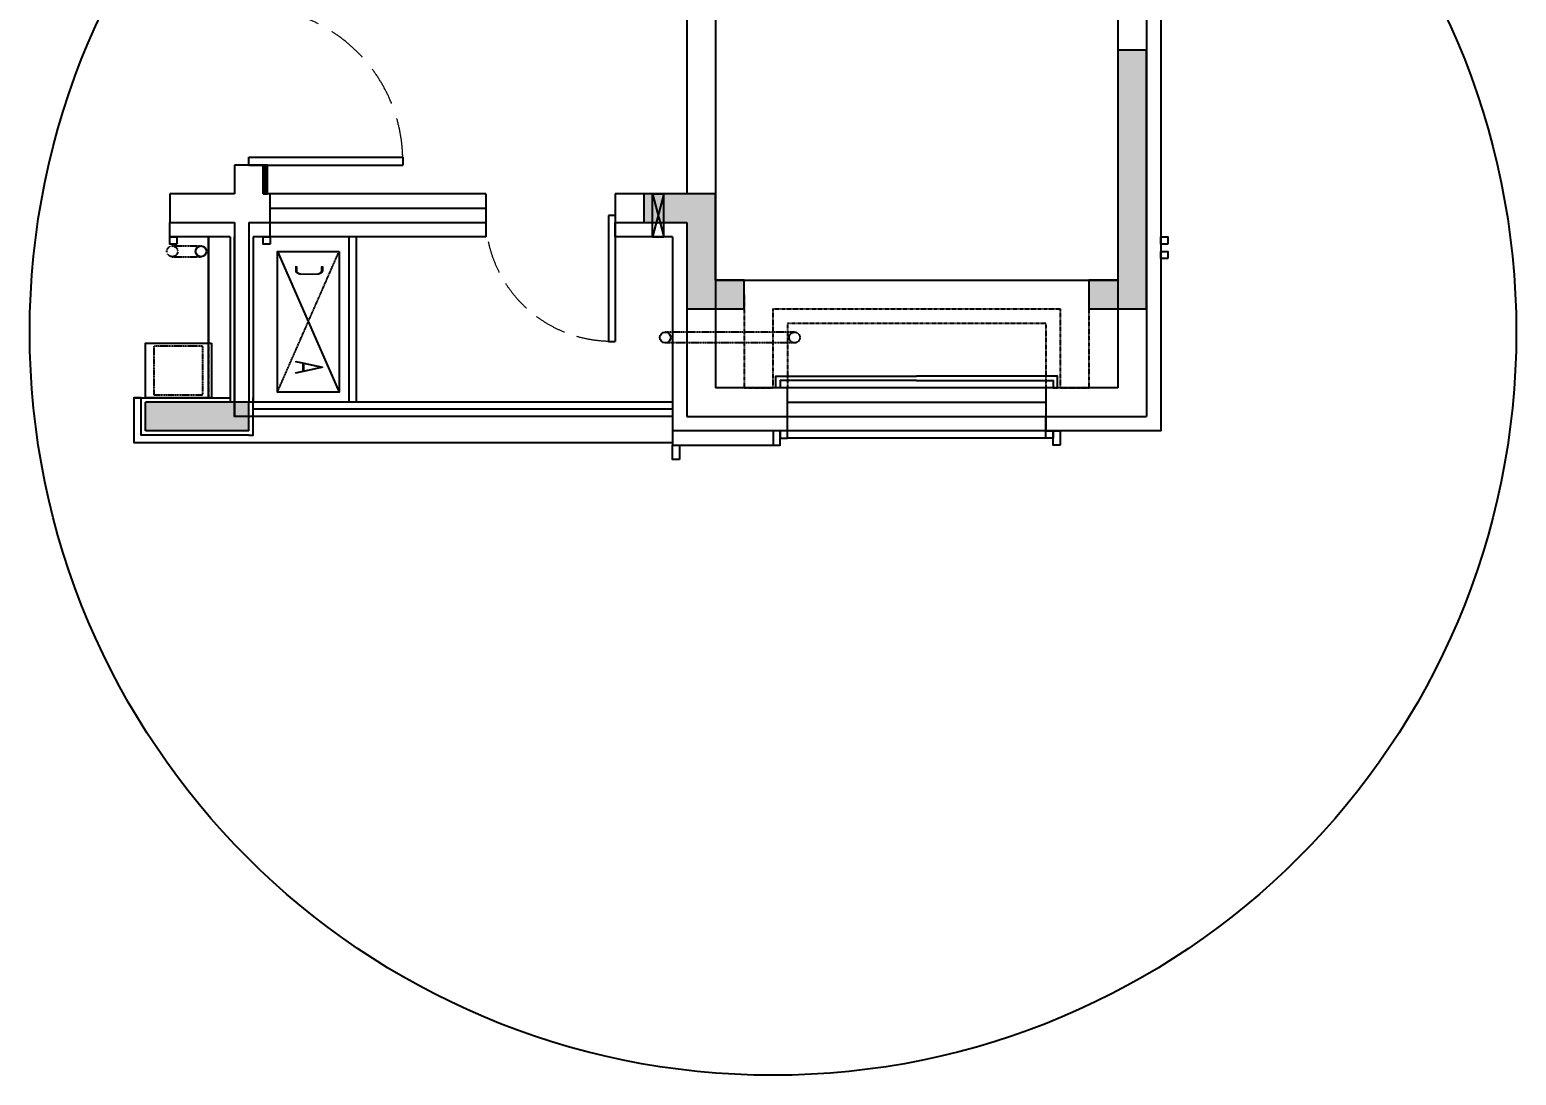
# Model space of a CAD drawing. Header units: millimetres. Extents: x -28014 to 297841, y -81741 to 47579.
# Drawn here: x 287491 to 297841, y -55374 to -48093 of the extents above; entities that cross this region are included whole.
import ezdxf

# ---------------------------------------------------------------- set-up
doc = ezdxf.new("R2010")
doc.units = ezdxf.units.MM
doc.header["$MEASUREMENT"] = 0
doc.linetypes.add('__DASH', pattern=[0.35, 0.25, -0.1])
doc.linetypes.add('DASH', pattern=[0.35, 0.25, -0.1])
for name, color, linetype in [('A-墙体-面层', 6, 'Continuous'), ('A-楼面-下部', 23, 'Continuous'), ('A-楼面-装饰', 41, 'Continuous'), ('A-注释-填充', 8, 'Continuous'), ('A-立面-填充2', 32, 'Continuous'), ('A-结构-墙体', 171, 'Continuous'), ('A-给排水-设备', 132, 'Continuous'), ('AR9-剪力墙（柱）填充', 250, 'Continuous'), ('AR9-剪力墙（柱）线', 6, 'Continuous'), ('AR9-墙线', 160, 'Continuous'), ('AR9-建筑幕墙（窗）', 12, 'Continuous'), ('AR9-阳台栏杆（天花隐）', 12, 'Continuous'), ('FC-平面高差线', 144, 'Continuous'), ('FF-活动家具', 51, 'Continuous'), ('FF-门', 20, 'Continuous'), ('FF-门套', 20, 'Continuous'), ('SURFACE', 6, 'Continuous'), ('装饰', 152, 'Continuous')]:
    doc.layers.add(name, color=color, linetype=linetype)
doc.layers.add('A-注释-参考', color=242, linetype='Continuous', plot=False)
doc.styles.add('DADRI-HZ', font='hzs.shx', dxfattribs={"width": 0.7, "bigfont": 'hztxt.shx'})

# ---------------------------------------------------------------- blocks, each defined once
blk = doc.blocks.new('nfdgfxb')
at = {"layer": 'AR9-墙线', "ltscale": 0.5}
blk.add_lwpolyline([(34, 300), (114, 300), (34, 0), (114, 0), (114, 300), (34, 300), (114, 0), (34, 0), (34, 300)], dxfattribs=at)
blk = doc.blocks.new('双机上下布置')
blk.add_lwpolyline([(980, 0), (0, 0), (0, -430), (980, -430)], close=True)
at = {"linetype": 'DASH', "ltscale": 0.5}
blk.add_lwpolyline([(0, -430), (980, 0)], dxfattribs=at)
blk.add_lwpolyline([(980, -430), (0, 0)])
at = {"style": 'DADRI-HZ', "width": 0.7}
for s, p in [('A', (119, -309)), ('C', (802, -309))]:
    blk.add_text(s, height=200, dxfattribs=at).set_placement(p)
blk = doc.blocks.new('$DorLib2D$00000001')
for p, q in [((0.45, 0.975), (0.5, 0.975)), ((0.45, 0), (0.45, 0.975)), ((0.5, 0), (0.5, 0.975)), ((0.5, 0), (0.45, 0))]:
    blk.add_line(p, q)
at = {"color": 8, "linetype": '__DASH', "lineweight": 13}
blk.add_arc((0.475, 0), 0.975, 91.46928, 180, dxfattribs=at)
blk = doc.blocks.new('$WINLIB2D$00000001')
at = {"color": 0}
for points in [[(-0.5, 0.5), (-0.5, -0.5)], [(-0.5, 0.5), (0.5, 0.5)], [(0.5, -0.5), (0.5, 0.5)], [(0.5, 0.1667), (-0.5, 0.1667)], [(0.5, -0.1667), (-0.5, -0.1667)], [(-0.5, -0.5), (0.5, -0.5)]]:
    blk.add_lwpolyline(points, dxfattribs=at)
blk = doc.blocks.new('$LinePat$岩棉板')
at = {"color": 0}
for p, q in [((0, -17), (12, -67)), ((12, -67), (24, -17))]:
    blk.add_line(p, q, dxfattribs=at)
for centre, start, end in [((12, -17), 0, 180), ((0, -67), 270, 0), ((24, -67), 180, 270)]:
    blk.add_arc(centre, 12, start, end, dxfattribs=at)
at = {"layer": 'Defpoints'}
blk.add_point((0, 0), dxfattribs=at)
at = {"layer": 'Defpoints', "color": 0}
blk.add_point((24, -84), dxfattribs=at)

msp = doc.modelspace()

# ---------------------------------------------------------------- hatches: boundary and pattern name
at = {"layer": 'AR9-剪力墙（柱）填充'}
for points in [[(294866.112, -50036.191), (295266.112, -50036.191), (295266.112, -48236.191), (295066.112, -48236.191), (295066.112, -49836.191), (294866.112, -49836.191)], [(292466.111, -50036.191), (292466.111, -49836.191), (292266.111, -49836.191), (292266.111, -49236.191), (291766.111, -49236.191), (291766.111, -49436.191), (292066.111, -49436.191), (292066.111, -50036.191)], [(289016.111, -50686.192), (288296.111, -50686.191), (288296.111, -50886.191), (289016.111, -50886.192)]]:
    msp.add_hatch(color=256, dxfattribs=at).paths.add_polyline_path(points)

# ---------------------------------------------------------------- linework, layer by layer
at = {"layer": 'A-墙体-面层', "ltscale": 0.01}
msp.add_lwpolyline([(289116.111, -49236.191), (289146.111, -49236.191), (289146.111, -49036.191), (289116.111, -49036.191)], dxfattribs=at)
at = {"layer": 'A-楼面-下部', "ltscale": 0.01}
msp.add_lwpolyline([(288736.112, -49536.191), (288736.112, -50276.192)], dxfattribs=at)
at = {"layer": 'A-楼面-下部'}
msp.add_lwpolyline([(292266.111, -49836.191), (295066.111, -49836.191)], dxfattribs=at)
at = {"layer": 'A-楼面-装饰', "ltscale": 0.01}
msp.add_lwpolyline([(294566.112, -50936.191), (292766.112, -50936.191)], dxfattribs=at)
at = {"layer": 'A-注释-参考', "ltscale": 0.01}
msp.add_lwpolyline([(292716.112, -50986.191), (292716.112, -50886.191), (292666.112, -50886.191), (292666.112, -50986.191), (292716.112, -50986.191)], dxfattribs=at)
at = {"layer": 'A-注释-填充', "linetype": '__DASH', "ltscale": 0.5}
msp.add_lwpolyline([(288736.112, -50276.192), (288736.112, -50656.191)], dxfattribs=at)
at = {"layer": 'A-立面-填充2', "ltscale": 0.25}
msp.add_lwpolyline([(288756.111, -50276.192), (288756.111, -50656.192), (288296.111, -50656.191), (288296.111, -50276.191)], close=True, dxfattribs=at)
at = {"layer": 'A-立面-填充2', "linetype": 'DASH', "ltscale": 0.25}
msp.add_lwpolyline([(288356.111, -50296.191), (288356.111, -50636.191), (288696.111, -50636.191), (288696.111, -50296.191)], close=True, dxfattribs=at)
at = {"layer": 'A-结构-墙体', "linetype": '__DASH'}
msp.add_lwpolyline([(291966.111, -50686.191), (288916.111, -50686.191), (288916.111, -50786.191)], dxfattribs=at)
at = {"layer": 'A-给排水-设备', "linetype": '__DASH', "ltscale": 0.1}
for points in [[(288483.612, -49598.691), (288683.612, -49598.691)], [(288483.612, -49673.691), (288683.612, -49673.691)], [(292815.939, -50198.692), (291916.169, -50198.692)], [(292816.111, -50273.691), (291916.227, -50273.691)]]:
    msp.add_lwpolyline(points, dxfattribs=at)
msp.add_circle((288483.612, -49636.191), 37.5, dxfattribs=at)
at = {"layer": 'A-给排水-设备'}
for centre in [(288683.612, -49636.191), (291916.111, -50236.191)]:
    msp.add_circle(centre, 37.5, dxfattribs=at)
at = {"layer": 'A-给排水-设备', "linetype": 'DASH', "ltscale": 0.5}
msp.add_circle((292816.111, -50236.191), 37.5, dxfattribs=at)
at = {"layer": 'AR9-剪力墙（柱）线'}
for p, q in [((295266.112, -48236.191), (295066.112, -48236.191)), ((295066.112, -48236.191), (295066.112, -49836.191)), ((295266.112, -50036.191), (295266.112, -48236.191)), ((292266.111, -49236.191), (291766.111, -49236.191)), ((291766.111, -49236.191), (291766.111, -49436.191)), ((292266.111, -49836.191), (292266.111, -49236.191)), ((291766.111, -49436.191), (292066.111, -49436.191)), ((292066.111, -49436.191), (292066.111, -50036.191)), ((292466.111, -49836.191), (292266.111, -49836.191)), ((292466.111, -50036.191), (292466.111, -49836.191)), ((295066.112, -49836.191), (294866.112, -49836.191)), ((294866.112, -49836.191), (294866.112, -50036.191)), ((292066.111, -50036.191), (292466.111, -50036.191)), ((294866.112, -50036.191), (295266.112, -50036.191)), ((289016.111, -50686.192), (288296.111, -50686.191)), ((288296.111, -50886.191), (288296.111, -50686.191)), ((289016.111, -50886.192), (289016.111, -50686.192)), ((289016.111, -50886.192), (288296.111, -50886.191))]:
    msp.add_line(p, q, dxfattribs=at)
at = {"layer": 'AR9-墙线'}
for p, q in [((292066.111, -46236.191), (292066.111, -49236.191)), ((295266.111, -46336.191), (295266.111, -50786.191)), ((292266.111, -46436.191), (292266.111, -49336.191)), ((295066.111, -46436.191), (295066.111, -50586.191)), ((289116.111, -49036.191), (288916.111, -49036.191)), ((288916.111, -49036.191), (288916.111, -49236.191)), ((289116.111, -49236.191), (289116.111, -49036.191)), ((288916.111, -49236.191), (288466.112, -49236.191)), ((288466.112, -49236.191), (288466.112, -49436.191)), ((289166.111, -49236.191), (289116.111, -49236.191)), ((289166.111, -49436.191), (289166.111, -49236.191)), ((292066.111, -49236.191), (291566.111, -49236.191)), ((291566.111, -49236.191), (291566.111, -49436.191)), ((292266.111, -49336.191), (292266.111, -50586.191)), ((288466.112, -49436.191), (288916.111, -49436.191)), ((288916.111, -49436.191), (288916.111, -50686.191)), ((289016.111, -49436.191), (289166.111, -49436.191)), ((289016.111, -49436.191), (289016.111, -50686.191)), ((291566.111, -49436.191), (292066.111, -49436.191)), ((292066.111, -49436.191), (292066.111, -50786.191)), ((292766.111, -50586.191), (292266.111, -50586.191)), ((292766.111, -50786.191), (292766.111, -50586.191)), ((295066.111, -50586.191), (294566.111, -50586.191)), ((294566.111, -50586.191), (294566.111, -50786.191)), ((289016.111, -50686.191), (288916.111, -50686.191)), ((292066.111, -50786.191), (292766.111, -50786.191)), ((294566.111, -50786.191), (295266.111, -50786.191))]:
    msp.add_line(p, q, dxfattribs=at)
at = {"layer": 'AR9-墙线', "linetype": 'DASH', "ltscale": 0.5}
for p, q in [((292466.111, -49836.191), (294866.111, -49836.191)), ((292466.111, -49936.191), (292466.111, -50586.191)), ((294866.111, -49936.191), (294866.111, -50586.191)), ((292666.111, -50036.191), (294666.111, -50036.191)), ((292666.111, -50036.191), (292666.111, -50586.191)), ((294666.111, -50036.191), (294666.111, -50586.191)), ((292766.111, -50136.191), (294566.111, -50136.191)), ((292766.111, -50136.191), (292766.111, -50586.191)), ((294566.111, -50136.191), (294566.111, -50586.191)), ((292466.111, -50586.191), (292666.111, -50586.191)), ((294666.111, -50586.191), (294866.111, -50586.191))]:
    msp.add_line(p, q, dxfattribs=at)
at = {"layer": 'AR9-阳台栏杆（天花隐）'}
for points in [[(289716.112, -50686.191), (289716.112, -49536.191)], [(289766.112, -50686.191), (289766.112, -49536.191)], [(293666.111, -50536.191), (292716.111, -50536.191), (292716.111, -50586.191), (292686.111, -50586.191), (292686.111, -50506.191), (293666.111, -50506.191)], [(293666.111, -50536.191), (294616.111, -50536.191), (294616.111, -50586.191), (294646.111, -50586.191), (294646.111, -50506.191), (293666.111, -50506.191)], [(291966.111, -50686.191), (289046.111, -50686.191)], [(291966.111, -50736.191), (289046.111, -50736.191)]]:
    msp.add_lwpolyline(points, dxfattribs=at)
at = {"layer": 'FC-平面高差线', "color": 144}
for p, q in [((288466.112, -49536.191), (288466.112, -49436.191)), ((289166.111, -49536.191), (289166.111, -49436.191)), ((288886.111, -49536.191), (288466.112, -49536.191)), ((288886.111, -49536.191), (288886.111, -50686.191)), ((289166.111, -49536.191), (289046.111, -49536.191)), ((289046.111, -49536.191), (289046.111, -50686.191)), ((291966.111, -49536.191), (291966.111, -50886.191)), ((289016.111, -50916.192), (288296.111, -50916.191)), ((292766.111, -50886.191), (291966.111, -50886.191)), ((295266.111, -50886.191), (294566.111, -50886.191))]:
    msp.add_line(p, q, dxfattribs=at)
for points in [[(295266.112, -44436.191), (295366.112, -44436.191), (295366.112, -50886.191), (295266.112, -50886.191)], [(288216.112, -50656.191), (288736.112, -50656.191), (288736.112, -49536.191)], [(291966.111, -50786.191), (288916.112, -50786.191), (288916.112, -49536.191)], [(288266.111, -50656.191), (288216.112, -50656.191), (288216.111, -50911.191), (288216.111, -50966.191), (291966.112, -50966.191)], [(288296.111, -50916.192), (288266.111, -50916.192), (288266.111, -50816.191), (288266.111, -50816.191), (288266.111, -50656.191), (288886.111, -50656.192)], [(289016.111, -50916.192), (289046.111, -50916.192), (289046.111, -50816.191), (289046.111, -50816.191), (289046.111, -50656.191), (289046.111, -50656.191)]]:
    msp.add_lwpolyline(points, dxfattribs=at)
msp.add_lwpolyline([(291966.112, -50986.191), (292716.112, -50986.191), (292716.112, -50886.191), (291966.112, -50886.191)], close=True, dxfattribs=at)
at = {"layer": 'FF-活动家具'}
msp.add_line((292066.111, -46236.191), (292066.111, -48886.191), dxfattribs=at)
at = {"layer": 'FF-门套'}
msp.add_circle((292666.111, -50198.692), 5175.166, dxfattribs=at)
at = {"layer": 'SURFACE'}
for p, q in [((291566.111, -49536.191), (291566.111, -49436.191)), ((291966.111, -49536.191), (291566.111, -49536.191)), ((292766.111, -50886.191), (292766.111, -50786.191)), ((294566.111, -50886.191), (294566.111, -50786.191))]:
    msp.add_line(p, q, dxfattribs=at)
at = {"layer": '装饰'}
for points in [[(288516.112, -49586.191), (288466.112, -49586.191), (288466.112, -49536.191), (288516.112, -49536.191)], [(289166.112, -49586.191), (289116.112, -49586.191), (289116.112, -49536.191), (289166.112, -49536.191)], [(295416.112, -49586.191), (295366.112, -49586.191), (295366.112, -49536.191), (295416.112, -49536.191)], [(295416.112, -49686.191), (295366.112, -49686.191), (295366.112, -49636.191), (295416.112, -49636.191)], [(292716.112, -50936.191), (292766.112, -50936.191), (292766.112, -50886.191), (292716.112, -50886.191)], [(294616.112, -50936.191), (294566.112, -50936.191), (294566.112, -50886.191), (294616.112, -50886.191)], [(294666.112, -50986.191), (294616.112, -50986.191), (294616.112, -50886.191), (294666.112, -50886.191)], [(292016.112, -51086.191), (291966.112, -51086.191), (291966.112, -50986.191), (292016.112, -50986.191)]]:
    msp.add_lwpolyline(points, close=True, dxfattribs=at)

# ---------------------------------------------------------------- block references
at = {"layer": 'A-注释-填充', "xscale": -0.36231884027124, "yscale": 0.3565137037395431, "zscale": 0.3565137037395431, "rotation": 270.0000000068869}
for p in [(289146.111, -49044.887), (289146.111, -49053.582), (289146.111, -49062.278), (289146.111, -49070.974), (289146.111, -49079.669), (289146.111, -49088.365), (289146.111, -49097.061), (289146.111, -49105.756), (289146.111, -49114.452), (289146.111, -49123.148), (289146.111, -49131.843), (289146.111, -49140.539), (289146.111, -49149.235), (289146.111, -49157.93), (289146.111, -49166.626), (289146.111, -49175.322), (289146.111, -49184.017), (289146.111, -49192.713), (289146.111, -49201.408), (289146.111, -49210.104), (289146.111, -49218.8), (289146.111, -49227.495), (289146.111, -49236.191)]:
    msp.add_blockref('$LinePat$岩棉板', p, dxfattribs=at)
at = {"layer": 'AR9-墙线'}
msp.add_blockref('nfdgfxb', (291792.12, -49536.19), dxfattribs=at)
at = {"layer": 'AR9-墙线', "xscale": -1, "rotation": 270}
msp.add_blockref('双机上下布置', (289645.401, -50616.191), dxfattribs=at)
at = {"layer": 'AR9-建筑幕墙（窗）', "yscale": -300}
for p, xscale, zscale, rotation in [((289916.111, -49386.191), 1500.000000027125, 1500.000000027125, 179.9999999999434), ((293666.111, -50736.191), 1800, 1800, 180.0000000000622)]:
    msp.add_blockref('$WINLIB2D$00000001', p, dxfattribs=dict(at, xscale=xscale, zscale=zscale, rotation=rotation))
at = {"layer": 'FF-门'}
for p, xscale, yscale, zscale, rotation in [((289016.111, -48486.191), 1100, 1100, 1100, 270.0000000001242), ((291116.111, -49386.191), -900, 900, -900, 180)]:
    msp.add_blockref('$DorLib2D$00000001', p, dxfattribs=dict(at, xscale=xscale, yscale=yscale, zscale=zscale, rotation=rotation))

doc.saveas('drawing.dxf')
